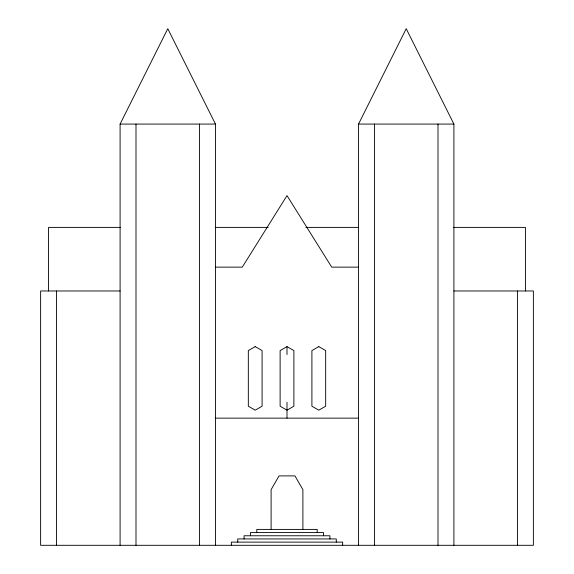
<?xml version="1.0" encoding="UTF-8"?>
<svg xmlns="http://www.w3.org/2000/svg" width="574" height="574" viewBox="0 0 574 574"><rect width="100%" height="100%" fill="white"/><g stroke="black" fill="none" stroke-linecap="round" stroke-linejoin="round"><path stroke-width="0.86" d="M120.095 545.3L120.095 124.07L167.787 28.7L215.472 124.07L215.472 545.3M358.528 545.3L358.528 124.07L406.213 28.7L453.905 124.07L453.905 545.3M287 346.61L280.119 350.585L280.119 406.213L287 410.188L293.881 406.213L293.881 350.585L287 346.61L287 354.553M120.095 124.07L215.472 124.07M358.528 124.07L453.905 124.07M120.275 227.39L48.568 227.39L48.568 290.975M215.293 227.39L268.18 227.39M305.82 227.39L358.707 227.39M453.725 227.39L525.432 227.39L525.432 290.975M215.472 267.132L242.293 267.132L287 195.605L331.707 267.132L358.528 267.132M120.095 290.975L40.625 290.975L40.625 545.3L533.375 545.3L533.375 290.975L453.905 290.975M215.472 418.137L358.528 418.137M517.483 290.975L517.483 545.3M438.005 124.07L438.005 545.3M374.427 124.07L374.427 545.3M342.635 545.3L342.635 542.121L231.365 542.121L231.365 545.3M336.278 542.121L336.278 538.943L237.722 538.943L237.722 542.121M329.921 538.943L329.921 535.764L244.079 535.764L244.079 538.943M323.557 535.764L323.557 532.586L250.443 532.586L250.443 535.764M317.2 532.586L317.2 529.407L256.8 529.407L256.8 532.586M302.893 529.407L302.893 489.665L294.95 475.903L279.05 475.903L271.107 489.665L271.107 529.407M287 402.245L287 418.137M199.573 124.07L199.573 545.3M135.995 124.07L135.995 545.3M56.517 290.975L56.517 545.3M255.208 346.61L248.327 350.585L248.327 406.213L255.208 410.188L262.096 406.213L262.096 350.585L255.208 346.61M318.792 346.61L311.904 350.585L311.904 406.213L318.792 410.188L325.673 406.213L325.673 350.585L318.792 346.61"/></g></svg>
